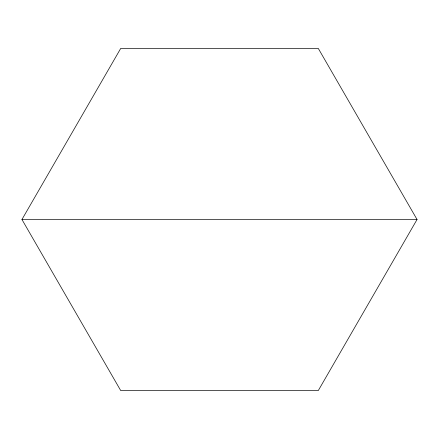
<?xml version="1.0" encoding="UTF-8"?>
<svg xmlns="http://www.w3.org/2000/svg" width="439" height="439" viewBox="0 0 439 439"><rect width="100%" height="100%" fill="white"/><g stroke="black" fill="none" stroke-linecap="round" stroke-linejoin="round"><path stroke-width="0.66" d="M21.95 219.5L120.72 48.422L318.28 48.422L417.05 219.5L318.28 390.578L120.72 390.578L21.95 219.5L417.05 219.5"/></g></svg>
